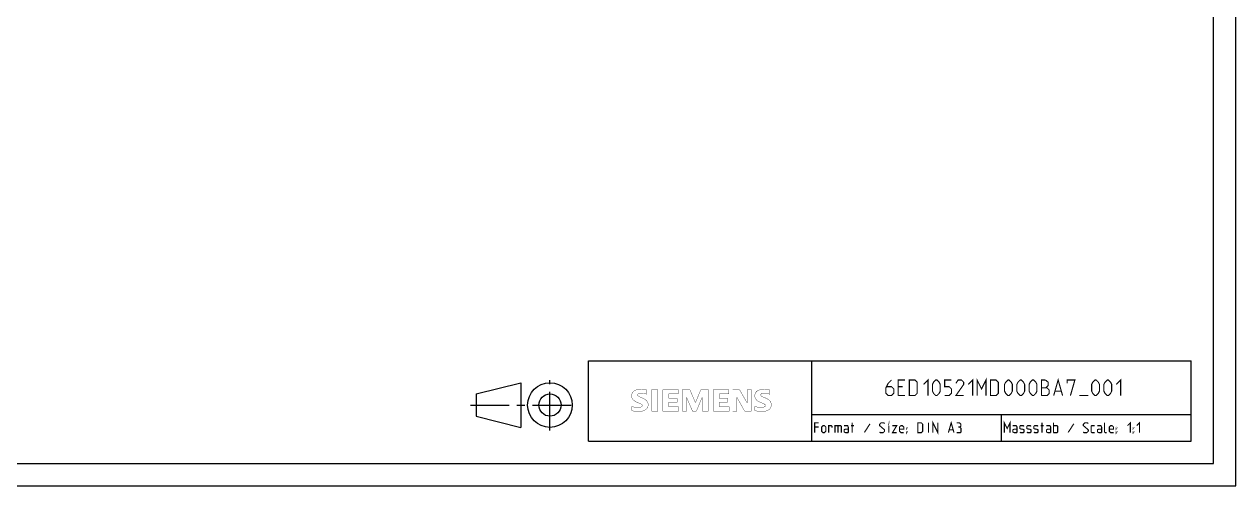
# Model space of a CAD drawing. Extents: x 0 to 420, y 0 to 297.
# Drawn here: x 148.6 to 420, y 0 to 103.4 of the extents above; entities that cross this region are included whole.
import ezdxf

# ---------------------------------------------------------------- set-up
doc = ezdxf.new("R2010")
doc.units = 0
doc.header["$LTSCALE"] = 23.1
doc.linetypes.add('CENTER', pattern=[0.6, 0.375, -0.075, 0.075, -0.075])
doc.layers.get('0').update_dxf_attribs({"linetype": 'CONTINUOUS'})
doc.layers.add('90000_FRAME', color=7, linetype='CONTINUOUS')

msp = doc.modelspace()

# ---------------------------------------------------------------- linework, layer by layer
at = {"color": 7, "linetype": 'CONTINUOUS'}
for p, q in [((420, 0), (420, 297)), ((367.5, 10), (367.5, 16)), ((0, 0), (420, 0))]:
    msp.add_line(p, q, dxfattribs=at)
at = {"color": 7, "linetype": 'CONTINUOUS', "const_width": 0.25}
for points in [[(325.66, 11.9), (325.66, 14.1), (326.6, 14.1)], [(327.23, 12.21), (327.23, 13.16), (327.55, 13.47), (327.86, 13.47), (328.17, 13.16), (328.17, 12.21), (327.86, 11.9), (327.55, 11.9), (327.23, 12.21)], [(328.8, 11.9), (328.8, 13.47), (329.43, 13.47), (329.54, 13.31), (329.54, 13)], [(330.22, 11.9), (330.22, 13.47), (331.47, 13.47), (331.63, 13.31), (331.63, 11.9)], [(330.9, 13.47), (330.9, 11.9)], [(333.2, 11.9), (333.2, 13.16), (333.05, 13.47), (332.26, 13.47)], [(333.83, 13.47), (334.46, 13.47)], [(334.09, 11.9), (334.09, 14.1)], [(338.07, 13.89), (336.82, 11.95)], [(340.22, 12.06), (340.38, 11.9), (341.01, 11.9), (341.32, 12.21), (341.32, 12.53), (340.22, 13.47), (340.22, 13.79), (340.54, 14.1), (341.16, 14.1), (341.32, 13.94)], [(342.26, 13.94), (342.26, 14.1), (342.32, 14.1), (342.26, 13.94)], [(342.26, 11.9), (342.26, 13.47)], [(343.1, 13.47), (344.05, 13.47), (343.1, 11.9), (344.05, 11.9)], [(345.62, 11.9), (344.99, 11.9), (344.67, 12.21), (344.67, 13.16), (344.99, 13.47), (345.3, 13.47), (345.62, 13.16), (345.62, 12.69), (344.67, 12.69)], [(348.76, 11.9), (348.76, 14.1), (349.55, 14.1), (349.86, 13.79), (349.86, 12.21), (349.55, 11.9), (348.76, 11.9)], [(351.17, 11.9), (351.17, 14.1)], [(352.16, 11.9), (352.16, 14.1), (353.26, 11.9), (353.26, 14.1)], [(355.62, 11.9), (356.25, 14.1), (356.88, 11.9)], [(358.14, 13.16), (358.4, 13.31), (358.4, 13.79), (358.14, 14.1), (357.51, 14.1)], [(368.16, 11.9), (368.16, 14.1), (368.79, 12.84), (369.42, 14.1), (369.42, 11.9)], [(370.99, 11.9), (370.99, 13.16), (370.83, 13.47), (370.05, 13.47)], [(371.62, 12.06), (371.77, 11.9), (372.4, 11.9), (372.56, 12.06), (372.56, 12.53), (372.4, 12.63), (371.77, 12.74), (371.62, 12.84), (371.62, 13.31), (371.77, 13.47), (372.4, 13.47), (372.56, 13.31)], [(373.19, 12.06), (373.35, 11.9), (373.97, 11.9), (374.13, 12.06), (374.13, 12.53), (373.97, 12.63), (373.35, 12.74), (373.19, 12.84), (373.19, 13.31), (373.35, 13.47), (373.97, 13.47), (374.13, 13.31)], [(374.76, 12.06), (374.92, 11.9), (375.55, 11.9), (375.7, 12.06), (375.7, 12.53), (375.55, 12.63), (374.92, 12.74), (374.76, 12.84), (374.76, 13.31), (374.92, 13.47), (375.55, 13.47), (375.7, 13.31)], [(376.33, 13.47), (376.96, 13.47)], [(376.59, 11.9), (376.59, 14.1)], [(378.53, 11.9), (378.53, 13.16), (378.37, 13.47), (377.59, 13.47)], [(379.16, 11.9), (379.16, 14.1)], [(379.16, 13.47), (379.95, 13.47), (380.1, 13.31), (380.1, 12.06), (379.95, 11.9), (379.16, 11.9)], [(383.72, 13.89), (382.46, 11.95)], [(385.86, 12.06), (386.02, 11.9), (386.65, 11.9), (386.96, 12.21), (386.96, 12.53), (385.86, 13.47), (385.86, 13.79), (386.18, 14.1), (386.81, 14.1), (386.96, 13.94)], [(388.38, 11.9), (387.75, 11.9), (387.59, 12.06), (387.59, 13.31), (387.75, 13.47), (388.38, 13.47)], [(389.95, 11.9), (389.95, 13.16), (389.79, 13.47), (389.01, 13.47)], [(391.05, 11.9), (390.74, 11.9), (390.58, 12.06), (390.58, 14.1)], [(392.62, 11.9), (391.99, 11.9), (391.68, 12.21), (391.68, 13.16), (391.99, 13.47), (392.31, 13.47), (392.62, 13.16), (392.62, 12.69), (391.68, 12.69)], [(395.76, 13.47), (396.39, 14.1), (396.39, 11.9)], [(397.81, 13.47), (398.44, 14.1), (398.44, 11.9)], [(326.6, 13.16), (325.66, 13.16)], [(333.2, 11.9), (332.57, 11.9), (332.26, 12.06), (332.26, 12.53), (332.57, 12.69), (333.2, 12.69)], [(346.25, 12.84), (346.25, 13), (346.35, 13), (346.25, 12.84)], [(346.25, 11.9), (346.25, 12.06), (346.35, 12.06), (346.25, 11.9)], [(355.83, 12.53), (356.67, 12.53)], [(357.51, 11.9), (358.29, 11.9), (358.45, 12.06), (358.45, 12.84), (358.14, 13.16), (357.82, 13.16)], [(370.99, 11.9), (370.36, 11.9), (370.05, 12.06), (370.05, 12.53), (370.36, 12.69), (370.99, 12.69)], [(378.53, 11.9), (377.9, 11.9), (377.59, 12.06), (377.59, 12.53), (377.9, 12.69), (378.53, 12.69)], [(389.95, 11.9), (389.32, 11.9), (389.01, 12.06), (389.01, 12.53), (389.32, 12.69), (389.95, 12.69)], [(393.25, 12.84), (393.25, 13), (393.36, 13), (393.25, 12.84)], [(393.25, 11.9), (393.25, 12.06), (393.36, 12.06), (393.25, 11.9)], [(397.02, 12.84), (397.02, 13), (397.13, 13), (397.02, 12.84)], [(397.02, 11.9), (397.02, 12.06), (397.13, 12.06), (397.02, 11.9)]]:
    msp.add_lwpolyline(points, dxfattribs=at)
at = {"layer": '90000_FRAME', "color": 7, "linetype": 'CONTINUOUS'}
for p, q in [((420, 0), (420, 297)), ((415, 5), (415, 292)), ((275, 28), (410, 28)), ((275, 10), (275, 28)), ((325, 10), (325, 28)), ((410, 10), (410, 28)), ((249.87, 20.58), (259.87, 23.08)), ((259.87, 23.08), (259.87, 13.08)), ((249.87, 20.58), (249.87, 15.58)), ((249.87, 15.58), (259.87, 13.08)), ((325, 16), (410, 16)), ((275, 10), (410, 10)), ((5, 5), (415, 5)), ((0, 0), (420, 0))]:
    msp.add_line(p, q, dxfattribs=at)
at = {"layer": '90000_FRAME', "color": 7, "linetype": 'CENTER'}
for p, q in [((266.37, 12.36), (266.37, 23.64)), ((248.59, 18.08), (272.19, 18.08))]:
    msp.add_line(p, q, dxfattribs=at)
at = {"layer": '90000_FRAME', "color": 7, "linetype": 'CONTINUOUS'}
for points, const_width in [([(342.88, 23.7), (342.13, 22.95), (341.63, 21.95), (341.63, 20.7), (342.13, 20.2), (342.88, 20.2), (343.38, 20.7), (343.38, 21.7), (342.88, 22.2), (341.8, 22.2)], 0.25), ([(344.38, 20.2), (344.38, 23.7), (345.88, 23.7)], 0.25), ([(345.38, 22.2), (344.38, 22.2)], 0.25), ([(346.88, 20.2), (346.88, 23.7), (348.13, 23.7), (348.63, 23.2), (348.63, 20.7), (348.13, 20.2), (346.88, 20.2)], 0.25), ([(350.05, 22.7), (351.05, 23.7), (351.05, 20.2)], 0.25), ([(352.05, 21.2), (352.05, 22.7), (352.3, 23.2), (352.8, 23.7), (353.05, 23.7), (353.55, 23.2), (353.8, 22.7), (353.8, 21.2), (353.55, 20.7), (353.05, 20.2), (352.8, 20.2), (352.3, 20.7), (352.05, 21.2)], 0.25), ([(354.8, 20.2), (355.8, 20.2), (356.3, 20.7), (356.3, 21.7), (355.8, 22.2), (354.8, 22.2), (354.8, 23.7), (356.3, 23.7)], 0.25), ([(359.05, 20.2), (357.3, 20.2), (359.05, 22.7), (359.05, 23.2), (358.55, 23.7), (357.8, 23.7), (357.3, 22.95)], 0.25), ([(360.05, 22.7), (361.05, 23.7), (361.05, 20.2)], 0.25), ([(362.05, 20.2), (362.05, 23.7), (363.05, 21.7), (364.05, 23.7), (364.05, 20.2)], 0.25), ([(365.05, 20.2), (365.05, 23.7), (366.3, 23.7), (366.8, 23.2), (366.8, 20.7), (366.3, 20.2), (365.05, 20.2)], 0.25), ([(368.21, 21.2), (368.21, 22.7), (368.46, 23.2), (368.96, 23.7), (369.21, 23.7), (369.71, 23.2), (369.96, 22.7), (369.96, 21.2), (369.71, 20.7), (369.21, 20.2), (368.96, 20.2), (368.46, 20.7), (368.21, 21.2)], 0.25), ([(370.96, 21.2), (370.96, 22.7), (371.21, 23.2), (371.71, 23.7), (371.96, 23.7), (372.46, 23.2), (372.71, 22.7), (372.71, 21.2), (372.46, 20.7), (371.96, 20.2), (371.71, 20.2), (371.21, 20.7), (370.96, 21.2)], 0.25), ([(373.71, 21.2), (373.71, 22.7), (373.96, 23.2), (374.46, 23.7), (374.71, 23.7), (375.21, 23.2), (375.46, 22.7), (375.46, 21.2), (375.21, 20.7), (374.71, 20.2), (374.46, 20.2), (373.96, 20.7), (373.71, 21.2)], 0.25), ([(376.46, 20.2), (376.46, 23.7), (377.21, 23.7), (377.46, 23.61), (377.96, 23.2), (377.96, 22.45), (377.46, 21.95)], 0.25), ([(376.46, 21.95), (377.71, 21.95), (378.21, 21.45), (378.21, 20.7), (377.71, 20.2), (376.46, 20.2)], 0.25), ([(379.21, 20.2), (380.21, 23.7), (381.21, 20.2)], 0.25), ([(382.21, 22.95), (382.21, 23.7), (383.96, 23.7), (382.96, 20.2)], 0.25), ([(387.71, 21.2), (387.71, 22.7), (387.96, 23.2), (388.46, 23.7), (388.71, 23.7), (389.21, 23.2), (389.46, 22.7), (389.46, 21.2), (389.21, 20.7), (388.71, 20.2), (388.46, 20.2), (387.96, 20.7), (387.71, 21.2)], 0.25), ([(390.46, 21.2), (390.46, 22.7), (390.71, 23.2), (391.21, 23.7), (391.46, 23.7), (391.96, 23.2), (392.21, 22.7), (392.21, 21.2), (391.96, 20.7), (391.46, 20.2), (391.21, 20.2), (390.71, 20.7), (390.46, 21.2)], 0.25), ([(393.21, 22.7), (394.21, 23.7), (394.21, 20.2)], 0.25), ([(284.89, 20.92), (285.17, 21.19)], 0.0357), ([(288.03, 20.5), (288.03, 21.45)], 0.0715), ([(289.12, 21.5), (290.55, 21.5)], 0.0715), ([(289.12, 21.5), (289.12, 16.74)], 0.0715), ([(290.55, 21.5), (290.55, 16.74)], 0.0715), ([(295.16, 21.5), (291.64, 21.5)], 0.0715), ([(291.64, 21.5), (291.64, 16.74)], 0.0715), ([(295.16, 20.62), (293.02, 20.62)], 0.0715), ([(293.02, 20.62), (293.02, 19.55)], 0.0715), ([(294.87, 19.55), (293.02, 19.55)], 0.0715), ([(294.87, 19.55), (294.87, 18.76)], 0.0715), ([(295.16, 21.5), (295.16, 20.62)], 0.0715), ([(297.73, 21.5), (296.02, 21.5)], 0.0715), ([(296.02, 16.74), (296.02, 21.5)], 0.0715), ([(298.3, 16.7), (296.97, 19.79)], 0.0715), ([(296.97, 16.74), (296.97, 19.79)], 0.0715), ([(297.73, 21.5), (298.96, 18.6)], 0.0715), ([(300.15, 21.5), (298.96, 18.6)], 0.0715), ([(300.48, 19.83), (299.15, 16.7)], 0.0715), ([(301.86, 21.5), (300.15, 21.5)], 0.0715), ([(300.48, 19.83), (300.48, 16.74)], 0.0715), ([(301.86, 21.5), (301.86, 16.74)], 0.0715), ([(306.47, 21.5), (302.96, 21.5)], 0.0715), ([(302.96, 21.5), (302.96, 16.74)], 0.0715), ([(306.47, 20.62), (304.33, 20.62)], 0.0715), ([(304.33, 20.62), (304.33, 19.55)], 0.0715), ([(306.19, 19.55), (304.33, 19.55)], 0.0715), ([(306.19, 19.55), (306.19, 18.76)], 0.0715), ([(306.47, 21.5), (306.47, 20.62)], 0.0715), ([(308.85, 21.5), (307.3, 21.5)], 0.0715), ([(307.3, 16.74), (307.3, 21.5)], 0.0715), ([(309.97, 16.74), (308.26, 19.79)], 0.0715), ([(308.26, 16.74), (308.26, 19.79)], 0.0715), ([(308.85, 21.5), (310.54, 18.55)], 0.0715), ([(311.49, 21.5), (310.54, 21.5)], 0.0715), ([(310.54, 21.5), (310.54, 18.55)], 0.0715), ([(311.49, 21.5), (311.49, 16.74)], 0.0715), ([(315.62, 20.5), (315.62, 21.45)], 0.0715), ([(344.38, 20.2), (345.88, 20.2)], 0.25), ([(379.55, 21.2), (380.88, 21.2)], 0.25), ([(384.96, 20.2), (386.96, 20.2)], 0.25), ([(284.7, 16.84), (284.7, 17.79)], 0.0715), ([(289.12, 16.74), (290.55, 16.74)], 0.0715), ([(291.64, 16.74), (295.21, 16.74)], 0.0715), ([(294.87, 18.76), (293.02, 18.76)], 0.0715), ([(293.02, 18.76), (293.02, 17.65)], 0.0715), ([(295.21, 17.65), (293.02, 17.65)], 0.0715), ([(295.21, 17.65), (295.21, 16.74)], 0.0715), ([(296.02, 16.74), (296.97, 16.74)], 0.0715), ([(298.3, 16.7), (299.15, 16.7)], 0.0715), ([(301.86, 16.74), (300.48, 16.74)], 0.0715), ([(302.96, 16.74), (306.52, 16.74)], 0.0715), ([(306.19, 18.76), (304.33, 18.76)], 0.0715), ([(304.33, 18.76), (304.33, 17.65)], 0.0715), ([(306.52, 17.65), (304.33, 17.65)], 0.0715), ([(306.52, 17.65), (306.52, 16.74)], 0.0715), ([(307.3, 16.74), (308.26, 16.74)], 0.0715), ([(311.49, 16.74), (309.97, 16.74)], 0.0715), ([(312.3, 16.84), (312.3, 17.79)], 0.0715)]:
    msp.add_lwpolyline(points, dxfattribs=dict(at, const_width=const_width))
at = {"layer": '90000_FRAME', "color": 7, "linetype": 'CONTINUOUS', "const_width": 0.0715}
for points in [[(284.7, 20.5, 0.138784), (284.7, 19.79)], [(284.9, 20.93, 0.106597), (284.7, 20.5)], [(284.7, 19.79, 0.135749), (285.04, 19.22)], [(285.32, 21.29, 0.088858), (284.9, 20.93)], [(285.04, 19.22, 0.067262), (285.51, 18.88)], [(286.68, 21.62, 0.150368), (285.32, 21.29)], [(286.03, 20.5, 0.302776), (286.08, 20.17)], [(286.3, 20.69, 0.205258), (286.03, 20.5)], [(286.08, 20.17, 0.071068), (286.27, 20.01)], [(286.27, 20.01, 0.049476), (286.76, 19.79)], [(287.03, 20.74, 0.084424), (286.3, 20.69)], [(288.03, 21.45, 0.037682), (286.68, 21.62)], [(287.65, 19.36, 0.036239), (286.76, 19.79)], [(288.03, 20.5, 0.055426), (287.03, 20.74)], [(288.24, 18.72, 0.147343), (287.65, 19.36)], [(312.3, 20.5, 0.138784), (312.3, 19.79)], [(312.5, 20.93, 0.106597), (312.3, 20.5)], [(312.3, 19.79, 0.135749), (312.63, 19.22)], [(312.91, 21.29, 0.088858), (312.5, 20.93)], [(312.63, 19.22, 0.067262), (313.1, 18.88)], [(314.27, 21.62, 0.150368), (312.91, 21.29)], [(313.63, 20.5, 0.302776), (313.67, 20.17)], [(313.89, 20.69, 0.205258), (313.63, 20.5)], [(313.67, 20.17, 0.071068), (313.86, 20.01)], [(313.86, 20.01, 0.049476), (314.35, 19.79)], [(314.62, 20.74, 0.084424), (313.89, 20.69)], [(315.62, 21.45, 0.037682), (314.27, 21.62)], [(315.24, 19.36, 0.036239), (314.35, 19.79)], [(315.62, 20.5, 0.055426), (314.62, 20.74)], [(315.83, 18.72, 0.147343), (315.24, 19.36)], [(284.7, 17.79, 0.146009), (286.56, 17.6)], [(284.7, 16.84, 0.124502), (287.03, 16.71)], [(285.51, 18.88, 0.018512), (286.22, 18.55)], [(286.79, 18.3, 0.008981), (286.22, 18.55)], [(286.56, 17.6, 0.078607), (286.89, 17.7)], [(286.89, 17.7, 0.61859), (286.79, 18.3)], [(287.03, 16.71, 0.12925), (287.98, 17.2)], [(287.98, 17.2, 0.077088), (288.24, 17.55)], [(288.24, 17.55, 0.217143), (288.24, 18.72)], [(312.3, 17.79, 0.146009), (314.15, 17.6)], [(312.3, 16.84, 0.124502), (314.62, 16.71)], [(313.1, 18.88, 0.018512), (313.82, 18.55)], [(314.39, 18.3, 0.008981), (313.82, 18.55)], [(314.15, 17.6, 0.078607), (314.48, 17.7)], [(314.48, 17.7, 0.61859), (314.39, 18.3)], [(314.62, 16.71, 0.12925), (315.58, 17.2)], [(315.58, 17.2, 0.077088), (315.83, 17.55)], [(315.83, 17.55, 0.217143), (315.83, 18.72)]]:
    msp.add_lwpolyline(points, format="xyb", dxfattribs=at)
at = {"layer": '90000_FRAME', "color": 7, "linetype": 'CONTINUOUS'}
for radius in [5, 2.5]:
    msp.add_circle((266.37, 18.08), radius, dxfattribs=at)

doc.saveas('drawing.dxf')
